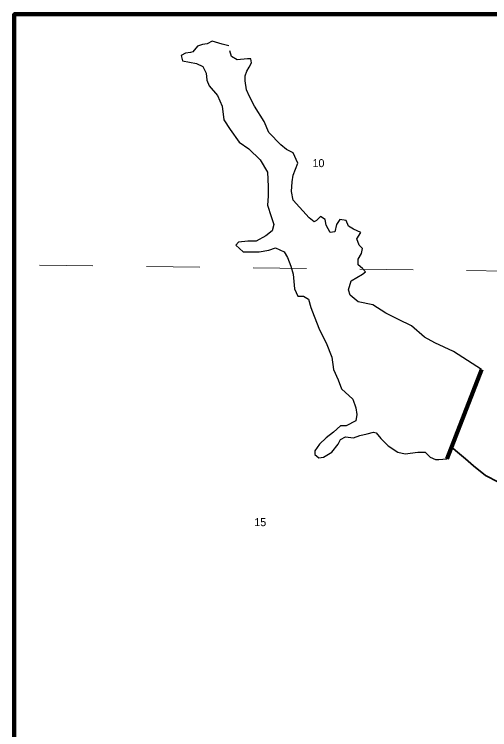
# Model space of a CAD drawing. Extents: x -4.25 to 0.15, y -11.26 to -7.33.
# Drawn here: x -4.252 to -3.361, y -8.666 to -7.325 of the extents above; entities that cross this region are included whole.
import ezdxf
from ezdxf.enums import TextEntityAlignment as Align

# ---------------------------------------------------------------- set-up
doc = ezdxf.new("R2010")
doc.units = 0
doc.header["$LTSCALE"] = 0.0061
doc.linetypes.add('MEDIUM_DASHED', pattern=[4.5, 3, -1.5])
for name, color, linetype, lineweight in [('15', 7, 'MEDIUM_DASHED', 13), ('25', 7, 'Continuous', 35), ('48', 7, 'Continuous', 106)]:
    doc.layers.add(name, color=color, linetype=linetype, lineweight=lineweight)
doc.layers.add('45', color=7, linetype='Continuous')

msp = doc.modelspace()

# ---------------------------------------------------------------- linework, layer by layer
at = {"layer": '15'}
msp.add_line((-4.204545, -7.795833), (-2.757576, -7.813447), dxfattribs=at)
at = {"layer": '25', "lineweight": 80}
msp.add_line((-3.376515, -7.990909), (-3.441477, -8.158333), dxfattribs=at)
at = {"layer": '25', "lineweight": 25}
for points in [[(-3.849811, -7.38428), (-3.8625, -7.38125), (-3.88125, -7.375758), (-3.890341, -7.380303), (-3.899432, -7.381818), (-3.908523, -7.384848), (-3.917614, -7.395265), (-3.92197, -7.39678), (-3.931061, -7.398295), (-3.939015, -7.402273)], [(-3.939015, -7.402273), (-3.936553, -7.412689), (-3.910795, -7.417235), (-3.898674, -7.423295), (-3.892614, -7.435417), (-3.891098, -7.448864), (-3.886553, -7.45947), (-3.871402, -7.477652), (-3.8625, -7.497159), (-3.85947, -7.522917), (-3.847348, -7.541098), (-3.830682, -7.565152), (-3.812689, -7.577273), (-3.791477, -7.598295), (-3.777841, -7.621023), (-3.776515, -7.648106), (-3.776515, -7.666288), (-3.777841, -7.682955), (-3.770455, -7.703977), (-3.765909, -7.719129), (-3.768939, -7.73125), (-3.780871, -7.740341), (-3.799053, -7.750758), (-3.814205, -7.750758), (-3.832197, -7.752273), (-3.836742, -7.758333), (-3.823295, -7.770455), (-3.792992, -7.770455), (-3.775, -7.767424), (-3.762879, -7.762879), (-3.746212, -7.770455), (-3.740152, -7.781061), (-3.734091, -7.797538), (-3.729735, -7.812689), (-3.726705, -7.839962), (-3.720644, -7.853409), (-3.710038, -7.853409), (-3.700947, -7.85947), (-3.696402, -7.874621), (-3.690341, -7.891288), (-3.679924, -7.916856), (-3.667803, -7.941098), (-3.657197, -7.968182), (-3.654167, -7.990909), (-3.645076, -8.010417), (-3.639015, -8.027083), (-3.617992, -8.04678), (-3.611932, -8.063258), (-3.610417, -8.075379), (-3.611932, -8.0875), (-3.630114, -8.096591), (-3.64053, -8.096591), (-3.654167, -8.108523), (-3.667803, -8.119129), (-3.679924, -8.13125), (-3.688826, -8.143371), (-3.688826, -8.150758), (-3.681439, -8.156818), (-3.672348, -8.155303), (-3.657197, -8.146402), (-3.645076, -8.13125), (-3.64053, -8.122159), (-3.631629, -8.117614), (-3.616477, -8.119129), (-3.604356, -8.114583), (-3.590909, -8.111553), (-3.578788, -8.108523), (-3.574242, -8.110038), (-3.565152, -8.120644), (-3.551515, -8.13428), (-3.533523, -8.146402), (-3.519886, -8.149432), (-3.495833, -8.146402), (-3.482197, -8.146402), (-3.473106, -8.155303), (-3.4625, -8.159848), (-3.456439, -8.159848), (-3.441477, -8.158333), (-3.376515, -7.990909)], [(-3.816667, -7.467045), (-3.819508, -7.449621), (-3.819508, -7.44072), (-3.816477, -7.431629), (-3.811932, -7.424053), (-3.807386, -7.416477), (-3.808902, -7.408902), (-3.814962, -7.408902), (-3.83447, -7.410417), (-3.845076, -7.404356), (-3.848106, -7.39375)], [(-3.376515, -7.990909), (-3.429356, -7.957576), (-3.464015, -7.941098), (-3.483712, -7.930492), (-3.507765, -7.90928), (-3.532008, -7.897348), (-3.556061, -7.885227), (-3.580303, -7.870076), (-3.607386, -7.864015), (-3.622538, -7.851894), (-3.625568, -7.841477), (-3.621023, -7.824811), (-3.610417, -7.81875), (-3.599811, -7.812689), (-3.59375, -7.808144), (-3.599811, -7.802083), (-3.607386, -7.794697), (-3.607386, -7.784091), (-3.601326, -7.773485), (-3.599811, -7.764394), (-3.605871, -7.758333), (-3.610417, -7.746402), (-3.602841, -7.73428), (-3.616477, -7.72822), (-3.625568, -7.722159), (-3.630114, -7.711553), (-3.642045, -7.710038), (-3.648106, -7.719129), (-3.651136, -7.732765), (-3.660227, -7.73428), (-3.667803, -7.720644), (-3.669318, -7.710038), (-3.678409, -7.703977), (-3.685795, -7.711553), (-3.690341, -7.714583), (-3.699432, -7.707008), (-3.729735, -7.673864), (-3.732576, -7.657197), (-3.731061, -7.639205), (-3.729735, -7.627083), (-3.720644, -7.604356), (-3.729735, -7.584848), (-3.741667, -7.578788), (-3.752273, -7.569697), (-3.775, -7.54697), (-3.783902, -7.525947), (-3.802083, -7.497159), (-3.811174, -7.479167), (-3.816667, -7.467045)]]:
    msp.add_lwpolyline(points, dxfattribs=at)
at = {"layer": '25'}
msp.add_lwpolyline([(-3.344886, -8.202462), (-3.368939, -8.190152), (-3.391667, -8.17197), (-3.406818, -8.158333), (-3.42178, -8.146402), (-3.433902, -8.135795)], dxfattribs=at)
at = {"layer": '48'}
msp.add_lwpolyline([(-4.251894, -11.207765), (-4.251894, -7.325189), (-0.369318, -7.325189), (-0.369318, -11.207765)], close=True, dxfattribs=at)

# ---------------------------------------------------------------- texts
at = {"layer": '45'}
for s, p in [('10', (-3.682102, -7.611742)), ('15', (-3.791098, -8.284848))]:
    msp.add_text(s, height=0.015, dxfattribs=at).set_placement(p, align=Align.CENTER)

doc.saveas('drawing.dxf')
